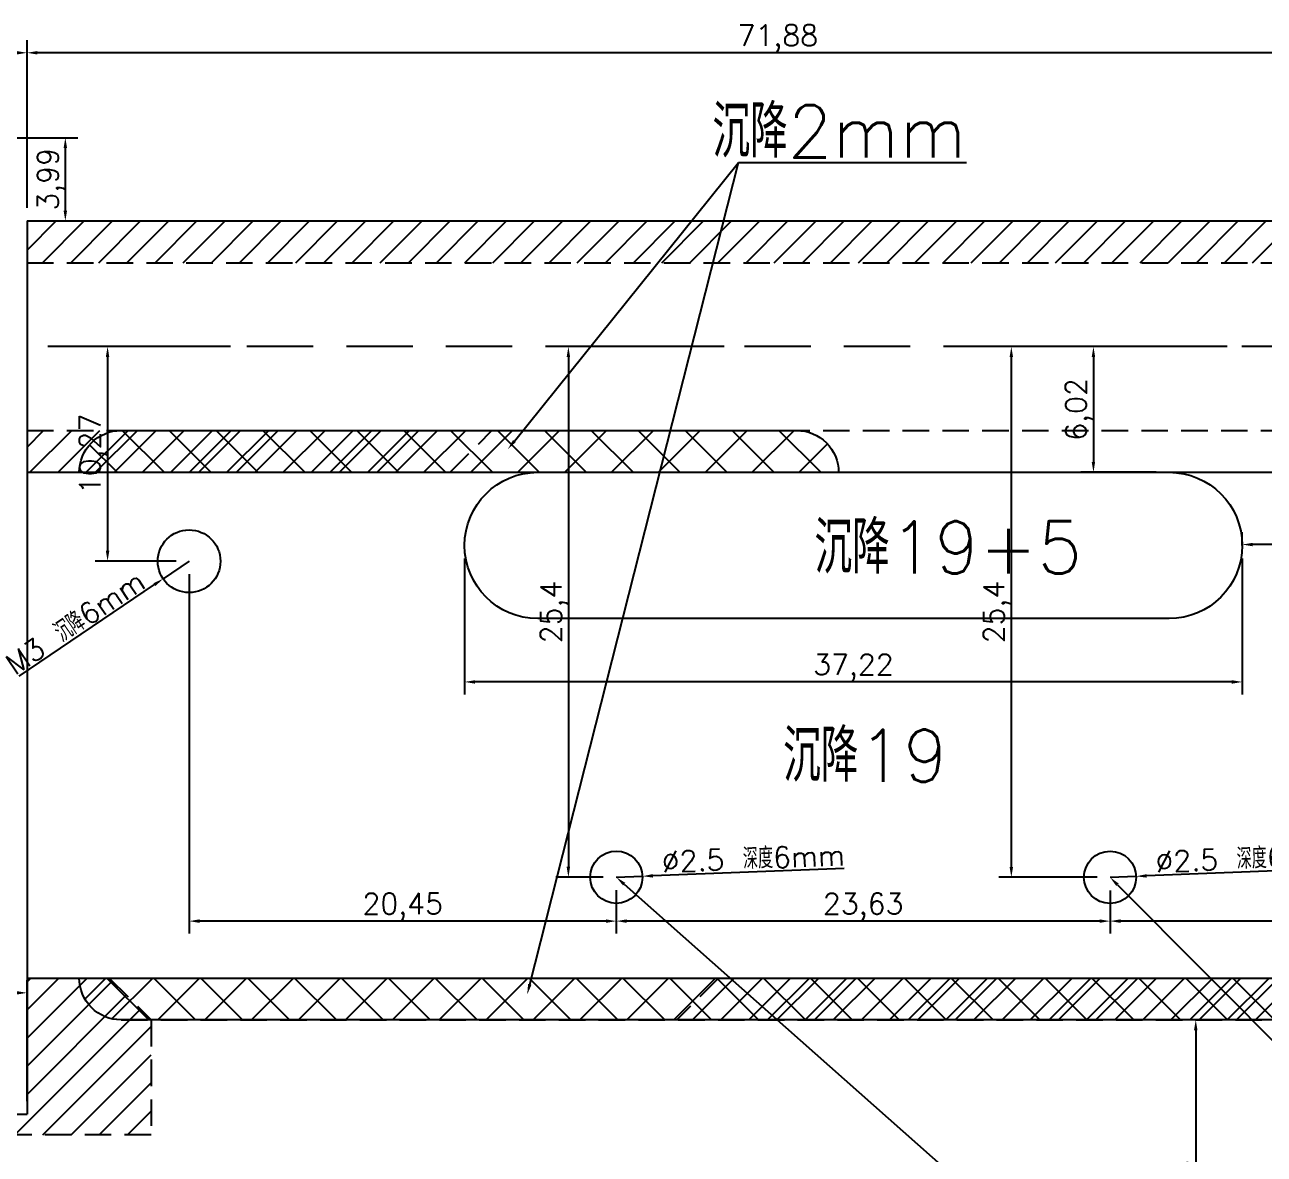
# Model space of a CAD drawing. Header units: millimetres. Extents: x 6817 to 15937, y -5221 to -164.
# Drawn here: x 9735.4 to 9794.8, y -333.4 to -279.3 of the extents above; entities that cross this region are included whole.
import ezdxf
from ezdxf import colors
from ezdxf.entities.mleader import LeaderData, LeaderLine
from ezdxf.math import Vec2, Vec3

# ---------------------------------------------------------------- set-up
doc = ezdxf.new("R2010")
doc.units = ezdxf.units.MM
doc.linetypes.add('HIDDEN', pattern=[9.525, 6.35, -3.175])
doc.layers.add('图层2', color=108, linetype='Continuous')
doc.styles.get("Standard").update_dxf_attribs({"font": 'txt', "bigfont": 'gbcbig.shx'})
doc.dimstyles.new('ISO-25', dxfattribs={"dimtxt": 1, "dimasz": 0.5, "dimexe": 0.6, "dimexo": 0.625, "dimgap": 0.1, "dimtad": 1, "dimtxsty": 'Standard', "dimcen": 2.5, "dimadec": 0, "dimazin": 0, "dimtfac": 1, "dimtmove": 0, "dimatfit": 3, "dimfxl": 0, "dimarcsym": 0})

# ---------------------------------------------------------------- blocks, each defined once
blk = doc.blocks.new('*D1292')
at = {"layer": 'Defpoints', "color": 0, "linetype": 'ByBlock', "transparency": 16777216}
for p in [(9731.375, -325.641), (9731.375, -327.217), (9735.545, -331.451)]:
    blk.add_point(p, dxfattribs=at)
at = {"layer": '图层2', "color": 0, "linetype": 'ByBlock', "lineweight": -2, "transparency": 16777216}
for p, q in [((9731.375, -326.592), (9731.375, -325.041)), ((9735.545, -330.826), (9735.545, -325.041)), ((9735.045, -325.641), (9731.875, -325.641))]:
    blk.add_line(p, q, dxfattribs=at)
at = {"layer": '图层2', "color": 0, "linetype": 'ByBlock', "transparency": 16777216}
for points in [[(9731.875, -325.558), (9731.875, -325.724), (9731.375, -325.641)], [(9735.045, -325.558), (9735.045, -325.724), (9735.545, -325.641)]]:
    blk.add_solid(points, dxfattribs=at)
at = {"layer": '图层2', "color": 0, "linetype": 'ByBlock', "transparency": 16777216, "insert": (9733.46, -324.958), "char_height": 1, "attachment_point": 5}
blk.add_mtext('4,17', dxfattribs=at)
blk = doc.blocks.new('*D1310')
at = {"layer": 'Defpoints', "color": 0, "linetype": 'ByBlock', "transparency": 16777216}
for p in [(9794.573, -326.936), (9791.485, -342.936), (9794.573, -342.936)]:
    blk.add_point(p, dxfattribs=at)
at = {"layer": '图层2', "color": 0, "linetype": 'ByBlock', "lineweight": -2, "transparency": 16777216}
for p, q in [((9793.948, -326.936), (9790.885, -326.936)), ((9791.485, -327.436), (9791.485, -342.436)), ((9793.948, -342.936), (9790.885, -342.936))]:
    blk.add_line(p, q, dxfattribs=at)
at = {"layer": '图层2', "color": 0, "linetype": 'ByBlock', "transparency": 16777216}
for points in [[(9791.402, -327.436), (9791.568, -327.436), (9791.485, -326.936)], [(9791.402, -342.436), (9791.568, -342.436), (9791.485, -342.936)]]:
    blk.add_solid(points, dxfattribs=at)
at = {"layer": '图层2', "color": 0, "linetype": 'ByBlock', "transparency": 16777216, "insert": (9790.885, -334.936), "char_height": 1, "attachment_point": 5, "rotation": 90}
blk.add_mtext('%%C16', dxfattribs=at)
blk = doc.blocks.new('*D1317')
at = {"layer": 'Defpoints', "color": 0, "linetype": 'ByBlock', "transparency": 16777216}
for p in [(9756.489, -304.227), (9793.712, -304.227), (9756.489, -310.761)]:
    blk.add_point(p, dxfattribs=at)
at = {"layer": '图层2', "color": 0, "linetype": 'ByBlock', "lineweight": -2, "transparency": 16777216}
for p, q in [((9756.489, -304.852), (9756.489, -311.361)), ((9793.712, -304.852), (9793.712, -311.361)), ((9793.212, -310.761), (9756.989, -310.761))]:
    blk.add_line(p, q, dxfattribs=at)
at = {"layer": '图层2', "color": 0, "linetype": 'ByBlock', "transparency": 16777216}
for points in [[(9756.989, -310.678), (9756.989, -310.845), (9756.489, -310.761)], [(9793.212, -310.678), (9793.212, -310.845), (9793.712, -310.761)]]:
    blk.add_solid(points, dxfattribs=at)
at = {"layer": '图层2', "color": 0, "linetype": 'ByBlock', "transparency": 16777216, "insert": (9775.101, -310.078), "char_height": 1, "attachment_point": 5}
blk.add_mtext('37,22', dxfattribs=at)
blk = doc.blocks.new('*D782')
at = {"layer": 'Defpoints', "color": 0, "linetype": 'ByBlock', "transparency": 16777216}
for p in [(9793.712, -304.185), (9793.712, -304.852), (9815.545, -307.727)]:
    blk.add_point(p, dxfattribs=at)
at = {"layer": '图层2', "color": 0, "linetype": 'ByBlock', "lineweight": -2, "transparency": 16777216}
for p, q in [((9793.712, -304.227), (9793.712, -303.585)), ((9815.545, -307.102), (9815.545, -303.585)), ((9815.045, -304.185), (9794.212, -304.185))]:
    blk.add_line(p, q, dxfattribs=at)
at = {"layer": '图层2', "color": 0, "linetype": 'ByBlock', "transparency": 16777216}
for points in [[(9794.212, -304.102), (9794.212, -304.269), (9793.712, -304.185)], [(9815.045, -304.102), (9815.045, -304.269), (9815.545, -304.185)]]:
    blk.add_solid(points, dxfattribs=at)
at = {"layer": '图层2', "color": 0, "linetype": 'ByBlock', "transparency": 16777216, "insert": (9804.629, -303.502), "char_height": 1, "attachment_point": 5}
blk.add_mtext('21,83', dxfattribs=at)
blk = doc.blocks.new('*D1322')
at = {"layer": 'Defpoints', "color": 0, "linetype": 'ByBlock', "transparency": 16777216}
for p in [(9735.545, -280.647), (9735.545, -288.697), (9807.423, -290.697)]:
    blk.add_point(p, dxfattribs=at)
at = {"layer": '图层2', "color": 0, "linetype": 'ByBlock', "lineweight": -2, "transparency": 16777216}
for p, q in [((9735.545, -288.072), (9735.545, -280.047)), ((9807.423, -290.072), (9807.423, -280.047)), ((9806.923, -280.647), (9736.045, -280.647))]:
    blk.add_line(p, q, dxfattribs=at)
at = {"layer": '图层2', "color": 0, "linetype": 'ByBlock', "transparency": 16777216}
for points in [[(9736.045, -280.564), (9736.045, -280.731), (9735.545, -280.647)], [(9806.923, -280.564), (9806.923, -280.731), (9807.423, -280.647)]]:
    blk.add_solid(points, dxfattribs=at)
at = {"layer": '图层2', "color": 0, "linetype": 'ByBlock', "transparency": 16777216, "insert": (9771.484, -279.964), "char_height": 1, "attachment_point": 5}
blk.add_mtext('71,88', dxfattribs=at)
blk = doc.blocks.new('*D783')
at = {"layer": 'Defpoints', "color": 0, "linetype": 'ByBlock', "transparency": 16777216}
for p in [(9721.745, -280.647), (9721.745, -284.712), (9735.545, -288.697)]:
    blk.add_point(p, dxfattribs=at)
at = {"layer": '图层2', "color": 0, "linetype": 'ByBlock', "lineweight": -2, "transparency": 16777216}
for p, q in [((9721.745, -284.087), (9721.745, -280.047)), ((9735.545, -288.072), (9735.545, -280.047)), ((9735.045, -280.647), (9722.245, -280.647))]:
    blk.add_line(p, q, dxfattribs=at)
at = {"layer": '图层2', "color": 0, "linetype": 'ByBlock', "transparency": 16777216}
for points in [[(9722.245, -280.564), (9722.245, -280.731), (9721.745, -280.647)], [(9735.045, -280.564), (9735.045, -280.731), (9735.545, -280.647)]]:
    blk.add_solid(points, dxfattribs=at)
at = {"layer": '图层2', "color": 0, "linetype": 'ByBlock', "transparency": 16777216, "insert": (9728.645, -279.964), "char_height": 1, "attachment_point": 5}
blk.add_mtext('13,8', dxfattribs=at)
blk = doc.blocks.new('*D784')
at = {"layer": 'Defpoints', "color": 0, "linetype": 'ByBlock', "transparency": 16777216}
for p in [(9721.745, -284.712), (9737.38, -284.712), (9735.545, -288.697)]:
    blk.add_point(p, dxfattribs=at)
at = {"layer": '图层2', "color": 0, "linetype": 'ByBlock', "lineweight": -2, "transparency": 16777216}
for p, q in [((9722.37, -284.712), (9737.98, -284.712)), ((9737.38, -288.197), (9737.38, -285.212)), ((9736.17, -288.697), (9737.98, -288.697))]:
    blk.add_line(p, q, dxfattribs=at)
at = {"layer": '图层2', "color": 0, "linetype": 'ByBlock', "transparency": 16777216}
for points in [[(9737.296, -285.212), (9737.463, -285.212), (9737.38, -284.712)], [(9737.296, -288.197), (9737.463, -288.197), (9737.38, -288.697)]]:
    blk.add_solid(points, dxfattribs=at)
at = {"layer": '图层2', "color": 0, "linetype": 'ByBlock', "transparency": 16777216, "insert": (9736.696, -286.704), "char_height": 1, "attachment_point": 5, "rotation": 90}
blk.add_mtext('3,99', dxfattribs=at)
blk = doc.blocks.new('*D1323')
at = {"layer": 'Defpoints', "color": 0, "linetype": 'ByBlock', "transparency": 16777216}
for p in [(9735.545, -290.697), (9731.834, -298.727), (9735.545, -298.727)]:
    blk.add_point(p, dxfattribs=at)
at = {"layer": '图层2', "color": 0, "linetype": 'ByBlock', "lineweight": -2, "transparency": 16777216}
for p, q in [((9734.92, -290.697), (9731.234, -290.697)), ((9731.834, -291.197), (9731.834, -298.227)), ((9734.92, -298.727), (9731.234, -298.727))]:
    blk.add_line(p, q, dxfattribs=at)
at = {"layer": '图层2', "color": 0, "linetype": 'ByBlock', "transparency": 16777216}
for points in [[(9731.751, -291.197), (9731.918, -291.197), (9731.834, -290.697)], [(9731.751, -298.227), (9731.918, -298.227), (9731.834, -298.727)]]:
    blk.add_solid(points, dxfattribs=at)
at = {"layer": '图层2', "color": 0, "linetype": 'ByBlock', "transparency": 16777216, "insert": (9731.234, -294.712), "char_height": 1, "attachment_point": 5, "rotation": 90}
blk.add_mtext('%%C8.03', dxfattribs=at)
blk = doc.blocks.new('*D1328')
at = {"layer": 'Defpoints', "color": 0, "linetype": 'ByBlock', "transparency": 16777216}
for p in [(9793.616, -294.712), (9786.588, -300.727), (9790.212, -300.727)]:
    blk.add_point(p, dxfattribs=at)
at = {"layer": '图层2', "color": 0, "linetype": 'ByBlock', "lineweight": -2, "transparency": 16777216}
for p, q in [((9792.991, -294.712), (9785.988, -294.712)), ((9786.588, -295.212), (9786.588, -300.227)), ((9789.587, -300.727), (9785.988, -300.727))]:
    blk.add_line(p, q, dxfattribs=at)
at = {"layer": '图层2', "color": 0, "linetype": 'ByBlock', "transparency": 16777216}
for points in [[(9786.505, -295.212), (9786.671, -295.212), (9786.588, -294.712)], [(9786.505, -300.227), (9786.671, -300.227), (9786.588, -300.727)]]:
    blk.add_solid(points, dxfattribs=at)
at = {"layer": '图层2', "color": 0, "linetype": 'ByBlock', "transparency": 16777216, "insert": (9785.905, -297.719), "char_height": 1, "attachment_point": 5, "rotation": 90}
blk.add_mtext('6,02', dxfattribs=at)
blk = doc.blocks.new('*D787')
at = {"layer": 'Defpoints', "color": 0, "linetype": 'ByBlock', "transparency": 16777216}
for p in [(9789.903, -294.712), (9782.658, -320.113), (9787.385, -320.113)]:
    blk.add_point(p, dxfattribs=at)
at = {"layer": '图层2', "color": 0, "linetype": 'ByBlock', "lineweight": -2, "transparency": 16777216}
for p, q in [((9789.278, -294.712), (9782.058, -294.712)), ((9782.658, -295.212), (9782.658, -319.613)), ((9786.76, -320.113), (9782.058, -320.113))]:
    blk.add_line(p, q, dxfattribs=at)
at = {"layer": '图层2', "color": 0, "linetype": 'ByBlock', "transparency": 16777216}
for points in [[(9782.575, -295.212), (9782.742, -295.212), (9782.658, -294.712)], [(9782.575, -319.613), (9782.742, -319.613), (9782.658, -320.113)]]:
    blk.add_solid(points, dxfattribs=at)
at = {"layer": '图层2', "color": 0, "linetype": 'ByBlock', "transparency": 16777216, "insert": (9781.975, -307.412), "char_height": 1, "attachment_point": 5, "rotation": 90}
blk.add_mtext('25,4', dxfattribs=at)
blk = doc.blocks.new('*D1329')
at = {"layer": 'Defpoints', "color": 0, "linetype": 'ByBlock', "transparency": 16777216}
for p in [(9769.535, -294.712), (9761.457, -320.109), (9763.752, -320.109)]:
    blk.add_point(p, dxfattribs=at)
at = {"layer": '图层2', "color": 0, "linetype": 'ByBlock', "lineweight": -2, "transparency": 16777216}
for p, q in [((9768.91, -294.712), (9760.857, -294.712)), ((9761.457, -295.212), (9761.457, -319.609)), ((9763.127, -320.109), (9760.857, -320.109))]:
    blk.add_line(p, q, dxfattribs=at)
at = {"layer": '图层2', "color": 0, "linetype": 'ByBlock', "transparency": 16777216}
for points in [[(9761.373, -295.212), (9761.54, -295.212), (9761.457, -294.712)], [(9761.373, -319.609), (9761.54, -319.609), (9761.457, -320.109)]]:
    blk.add_solid(points, dxfattribs=at)
at = {"layer": '图层2', "color": 0, "linetype": 'ByBlock', "transparency": 16777216, "insert": (9760.773, -307.41), "char_height": 1, "attachment_point": 5, "rotation": 90}
blk.add_mtext('25,4', dxfattribs=at)
blk = doc.blocks.new('*D1330')
at = {"layer": 'Defpoints', "color": 0, "linetype": 'ByBlock', "transparency": 16777216}
for p in [(9787.385, -320.113), (9815.545, -320.527), (9787.385, -322.21)]:
    blk.add_point(p, dxfattribs=at)
at = {"layer": '图层2', "color": 0, "linetype": 'ByBlock', "lineweight": -2, "transparency": 16777216}
for p, q in [((9787.385, -320.738), (9787.385, -322.81)), ((9815.545, -321.152), (9815.545, -322.81)), ((9815.045, -322.21), (9787.885, -322.21))]:
    blk.add_line(p, q, dxfattribs=at)
at = {"layer": '图层2', "color": 0, "linetype": 'ByBlock', "transparency": 16777216}
for points in [[(9787.885, -322.126), (9787.885, -322.293), (9787.385, -322.21)], [(9815.045, -322.126), (9815.045, -322.293), (9815.545, -322.21)]]:
    blk.add_solid(points, dxfattribs=at)
at = {"layer": '图层2', "color": 0, "linetype": 'ByBlock', "transparency": 16777216, "insert": (9801.465, -321.526), "char_height": 1, "attachment_point": 5}
blk.add_mtext('28,16', dxfattribs=at)
blk = doc.blocks.new('*D788')
at = {"layer": 'Defpoints', "color": 0, "linetype": 'ByBlock', "transparency": 16777216}
for p in [(9763.752, -320.109), (9787.385, -320.113), (9763.752, -322.21)]:
    blk.add_point(p, dxfattribs=at)
at = {"layer": '图层2', "color": 0, "linetype": 'ByBlock', "lineweight": -2, "transparency": 16777216}
for p, q in [((9763.752, -320.734), (9763.752, -322.81)), ((9787.385, -320.738), (9787.385, -322.81)), ((9786.885, -322.21), (9764.252, -322.21))]:
    blk.add_line(p, q, dxfattribs=at)
at = {"layer": '图层2', "color": 0, "linetype": 'ByBlock', "transparency": 16777216}
for points in [[(9764.252, -322.126), (9764.252, -322.293), (9763.752, -322.21)], [(9786.885, -322.126), (9786.885, -322.293), (9787.385, -322.21)]]:
    blk.add_solid(points, dxfattribs=at)
at = {"layer": '图层2', "color": 0, "linetype": 'ByBlock', "transparency": 16777216, "insert": (9775.568, -321.526), "char_height": 1, "attachment_point": 5}
blk.add_mtext('23,63', dxfattribs=at)
blk = doc.blocks.new('*D1331')
at = {"layer": 'Defpoints', "color": 0, "linetype": 'ByBlock', "transparency": 16777216}
for p in [(9745.909, -294.712), (9739.401, -304.983), (9743.304, -304.983)]:
    blk.add_point(p, dxfattribs=at)
at = {"layer": '图层2', "color": 0, "linetype": 'ByBlock', "lineweight": -2, "transparency": 16777216}
for p, q in [((9745.284, -294.712), (9738.801, -294.712)), ((9739.401, -295.212), (9739.401, -304.483)), ((9742.679, -304.983), (9738.801, -304.983))]:
    blk.add_line(p, q, dxfattribs=at)
at = {"layer": '图层2', "color": 0, "linetype": 'ByBlock', "transparency": 16777216}
for points in [[(9739.317, -295.212), (9739.484, -295.212), (9739.401, -294.712)], [(9739.317, -304.483), (9739.484, -304.483), (9739.401, -304.983)]]:
    blk.add_solid(points, dxfattribs=at)
at = {"layer": '图层2', "color": 0, "linetype": 'ByBlock', "transparency": 16777216, "insert": (9738.717, -299.848), "char_height": 1, "attachment_point": 5, "rotation": 90}
blk.add_mtext('10,27', dxfattribs=at)
blk = doc.blocks.new('*D789')
at = {"layer": 'Defpoints', "color": 0, "linetype": 'ByBlock', "transparency": 16777216}
for p in [(9743.304, -304.983), (9763.752, -320.109), (9743.304, -322.21)]:
    blk.add_point(p, dxfattribs=at)
at = {"layer": '图层2', "color": 0, "linetype": 'ByBlock', "lineweight": -2, "transparency": 16777216}
for p, q in [((9743.304, -305.608), (9743.304, -322.81)), ((9763.752, -320.734), (9763.752, -322.81)), ((9763.252, -322.21), (9743.804, -322.21))]:
    blk.add_line(p, q, dxfattribs=at)
at = {"layer": '图层2', "color": 0, "linetype": 'ByBlock', "transparency": 16777216}
for points in [[(9743.804, -322.126), (9743.804, -322.293), (9743.304, -322.21)], [(9763.252, -322.126), (9763.252, -322.293), (9763.752, -322.21)]]:
    blk.add_solid(points, dxfattribs=at)
at = {"layer": '图层2', "color": 0, "linetype": 'ByBlock', "transparency": 16777216, "insert": (9753.528, -321.526), "char_height": 1, "attachment_point": 5}
blk.add_mtext('20,45', dxfattribs=at)
blk = doc.blocks.new('*D792')
at = {"layer": 'Defpoints', "color": 0, "linetype": 'ByBlock', "transparency": 16777216}
for p in [(9763.752, -320.109), (9765.001, -320.061)]:
    blk.add_point(p, dxfattribs=at)
at = {"layer": '图层2', "color": 0, "linetype": 'ByBlock', "lineweight": -2, "transparency": 16777216}
for p, q in [((9774.65, -319.689), (9765.5, -320.042)), ((9763.752, -320.109), (9765.001, -320.061))]:
    blk.add_line(p, q, dxfattribs=at)
at = {"layer": '图层2', "color": 0, "linetype": 'ByBlock', "transparency": 16777216}
blk.add_solid([(9765.497, -319.959), (9765.504, -320.125), (9765.001, -320.061)], dxfattribs=at)
at = {"layer": '图层2', "color": 0, "linetype": 'ByBlock', "transparency": 16777216, "insert": (9770.3, -319.207), "char_height": 1, "attachment_point": 5, "rotation": 2.20602}
blk.add_mtext('%%C2.5 深度6mm', dxfattribs=at)
blk = doc.blocks.new('*D793')
at = {"layer": 'Defpoints', "color": 0, "linetype": 'ByBlock', "transparency": 16777216}
for p in [(9787.385, -320.113), (9788.634, -320.065)]:
    blk.add_point(p, dxfattribs=at)
at = {"layer": '图层2', "color": 0, "linetype": 'ByBlock', "lineweight": -2, "transparency": 16777216}
for p, q in [((9798.283, -319.693), (9789.133, -320.045)), ((9787.385, -320.113), (9788.634, -320.065))]:
    blk.add_line(p, q, dxfattribs=at)
at = {"layer": '图层2', "color": 0, "linetype": 'ByBlock', "transparency": 16777216}
blk.add_solid([(9789.13, -319.962), (9789.137, -320.129), (9788.634, -320.065)], dxfattribs=at)
at = {"layer": '图层2', "color": 0, "linetype": 'ByBlock', "transparency": 16777216, "insert": (9793.933, -319.21), "char_height": 1, "attachment_point": 5, "rotation": 2.20602}
blk.add_mtext('%%C2.5 深度6mm', dxfattribs=at)
blk = doc.blocks.new('*D794')
at = {"layer": 'Defpoints', "color": 0, "linetype": 'ByBlock', "transparency": 16777216}
for p in [(9743.304, -304.983), (9742.061, -305.823)]:
    blk.add_point(p, dxfattribs=at)
at = {"layer": '图层2', "color": 0, "linetype": 'ByBlock', "lineweight": -2, "transparency": 16777216}
for p, q in [((9743.304, -304.983), (9742.061, -305.823)), ((9735.162, -310.479), (9741.646, -306.102))]:
    blk.add_line(p, q, dxfattribs=at)
at = {"layer": '图层2', "color": 0, "linetype": 'ByBlock', "transparency": 16777216}
blk.add_solid([(9741.6, -306.033), (9741.693, -306.171), (9742.061, -305.823)], dxfattribs=at)
at = {"layer": '图层2', "color": 0, "linetype": 'ByBlock', "transparency": 16777216, "insert": (9737.852, -307.919), "char_height": 1, "attachment_point": 5, "rotation": 34.01769}
blk.add_mtext('M3 沉降6mm', dxfattribs=at)
blk = doc.blocks.new('*D795')
at = {"layer": 'Defpoints', "color": 0, "linetype": 'ByBlock', "transparency": 16777216}
for p in [(9735.545, -288.697), (9728.597, -331.451), (9735.545, -331.451)]:
    blk.add_point(p, dxfattribs=at)
at = {"layer": '图层2', "color": 0, "linetype": 'ByBlock', "lineweight": -2, "transparency": 16777216}
for p, q in [((9734.92, -288.697), (9727.997, -288.697)), ((9728.597, -289.197), (9728.597, -330.951)), ((9734.92, -331.451), (9727.997, -331.451))]:
    blk.add_line(p, q, dxfattribs=at)
at = {"layer": '图层2', "color": 0, "linetype": 'ByBlock', "transparency": 16777216}
for points in [[(9728.514, -289.197), (9728.68, -289.197), (9728.597, -288.697)], [(9728.514, -330.951), (9728.68, -330.951), (9728.597, -331.451)]]:
    blk.add_solid(points, dxfattribs=at)
at = {"layer": '图层2', "color": 0, "linetype": 'ByBlock', "transparency": 16777216, "insert": (9727.914, -310.074), "char_height": 1, "attachment_point": 5, "rotation": 90}
blk.add_mtext('42,75', dxfattribs=at)

msp = doc.modelspace()

# ---------------------------------------------------------------- hatches: boundary and pattern name
at = {"layer": '图层2', "linetype": 'ByBlock'}
h = msp.add_hatch(dxfattribs=at)
h.set_pattern_fill('ANSI31', color=4, scale=0.3)
h.set_pattern_definition([(45, (8217.1897, 256.5624), (-0.6735192, 0.6735192), [])])
h.paths.add_polyline_path([(9735.545, -288.697), (9810.045, -288.697), (9810.045, -294.712), (9807.423, -294.712), (9807.423, -290.697), (9735.545, -290.697)])
h.paths.add_polyline_path([(9800.769, -298.727), (9807.423, -298.727), (9807.423, -294.712), (9810.045, -294.712), (9810.045, -300.727), (9802.769, -300.727)])
h.paths.add_polyline_path([(9813.045, -294.712), (9815.545, -294.712), (9815.545, -300.727), (9813.045, -300.727)])
h.paths.add_polyline_path([(9813.045, -288.697), (9815.545, -288.697), (9815.545, -294.712), (9813.045, -294.712)])
edge = h.paths.add_edge_path()
edge.add_line((9735.545, -298.727), (9740.045, -298.727))
edge.add_arc((9740.045, -300.727), 2, 450, 540)
edge.add_line((9738.045, -300.727), (9735.545, -300.727))
edge.add_line((9735.545, -300.727), (9735.545, -298.727))
edge = h.paths.add_edge_path()
edge.add_line((9740.045, -298.727), (9757.8, -298.727))
edge.add_line((9757.8, -298.727), (9755.8, -300.727))
edge.add_line((9755.8, -300.727), (9738.045, -300.727))
edge.add_arc((9740.045, -300.727), 2, 450, 540, ccw=False)
edge = h.paths.add_edge_path()
edge.add_line((9804.526, -311.726), (9804.526, -307.727))
edge.add_line((9804.526, -307.727), (9810.045, -307.727))
edge.add_line((9810.045, -307.727), (9810.045, -311.697))
edge.add_line((9810.045, -311.697), (9811.045, -311.697))
edge.add_line((9811.045, -311.697), (9811.045, -324.936))
edge.add_arc((9809.045, -324.936), 2, 319.4584, 360, ccw=False)
edge.add_line((9810.565, -326.236), (9796.245, -326.236))
edge.add_line((9796.245, -326.236), (9795.545, -326.936))
edge.add_line((9795.545, -326.936), (9766.644, -326.936))
edge.add_line((9766.644, -326.936), (9768.644, -324.936))
edge.add_line((9768.644, -324.936), (9805.676, -324.936))
edge.add_arc((9805.676, -321.568), 3.368, 270, 360)
edge.add_line((9809.045, -321.568), (9809.045, -315.925))
edge.add_arc((9806.519, -315.925), 2.526, 360, 454.82174)
edge.add_arc((9806.21, -311.726), 1.684, 180, 273.27147, ccw=False)
edge = h.paths.add_edge_path(flags=16)
edge.add_arc((9806.21, -311.726), 1.034, 180, 540, ccw=False)
edge = h.paths.add_edge_path(flags=17)
edge.add_line((9738.045, -324.936), (9739.483, -324.936))
edge.add_line((9739.483, -324.936), (9741.483, -326.936))
edge.add_line((9741.483, -326.936), (9740.045, -326.936))
edge.add_arc((9740.045, -324.936), 2, 180, 270, ccw=False)
edge = h.paths.add_edge_path()
edge.add_line((9735.545, -324.936), (9738.045, -324.936))
edge.add_arc((9740.045, -324.936), 2, 540, 630)
edge.add_line((9740.045, -326.936), (9741.483, -326.936))
edge.add_line((9741.483, -326.936), (9741.483, -332.436))
edge.add_line((9741.483, -332.436), (9732.875, -332.436))
edge.add_line((9732.875, -332.436), (9732.875, -331.451))
edge.add_line((9732.875, -331.451), (9735.545, -331.451))
edge.add_line((9735.545, -331.451), (9735.545, -324.936))
h.paths.add_polyline_path([(9733.875, -339.951), (9732.875, -339.951), (9732.875, -337.436), (9741.483, -337.436), (9741.483, -342.936), (9747.926, -342.936), (9747.926, -344.936), (9743.433, -344.936), (9743.433, -350.317), (9740.989, -350.317), (9740.989, -345.817), (9740.489, -345.317), (9738.489, -345.317), (9737.989, -345.817), (9737.989, -350.317), (9733.875, -350.317)])
h.paths.add_polyline_path([(9788.736, -342.936), (9795.545, -342.936), (9796.245, -343.636), (9815.545, -343.636), (9815.545, -346.949), (9794.952, -346.949), (9794.952, -360.423), (9792.952, -360.423), (9792.952, -344.936), (9788.736, -344.936)])
h.paths.add_polyline_path([(9734.375, -350.923), (9733.875, -350.423), (9733.875, -350.317), (9735.545, -350.317), (9735.545, -360.423), (9734.375, -360.423)])
h.paths.add_polyline_path([(9720.745, -344.936), (9720.745, -337.436), (9729.875, -337.436), (9729.875, -339.951), (9728.875, -339.951), (9728.875, -350.317), (9727.858, -350.317), (9727.858, -360.423), (9721.745, -360.423), (9711.145, -358.131), (9711.145, -344.936)])
h.paths.add_polyline_path([(9691.745, -315.936), (9705.895, -315.936), (9705.895, -324.936), (9691.745, -324.936)])
h.paths.add_polyline_path([(9710.395, -315.936), (9721.745, -315.936), (9721.745, -331.451), (9729.875, -331.451), (9729.875, -332.436), (9720.745, -332.436), (9720.745, -324.936), (9710.395, -324.936)])
h.paths.add_polyline_path([(9710.395, -300.712), (9721.745, -300.712), (9721.745, -315.936), (9710.395, -315.936)])
h.paths.add_polyline_path([(9691.745, -302.712), (9703.445, -302.712), (9703.445, -300.912), (9703.645, -300.712), (9705.895, -300.712), (9705.895, -315.936), (9691.745, -315.936)])
h.paths.add_polyline_path([(9711.245, -284.712), (9721.745, -284.712), (9721.745, -288.712), (9711.245, -288.712)])
h.paths.add_polyline_path([(9703.445, -286.712), (9691.745, -286.712), (9691.745, -284.712), (9711.245, -284.712), (9711.245, -288.712), (9703.645, -288.712), (9703.445, -288.512)])
edge = h.paths.add_edge_path()
edge.add_line((9813.045, -311.697), (9813.045, -307.727))
edge.add_line((9813.045, -307.727), (9815.545, -307.727))
edge.add_line((9815.545, -307.727), (9815.545, -326.236))
edge.add_line((9815.545, -326.236), (9810.565, -326.236))
edge.add_arc((9809.045, -324.936), 2, 319.4584, 360)
edge.add_line((9811.045, -324.936), (9811.045, -311.697))
edge.add_line((9811.045, -311.697), (9813.045, -311.697))
h.paths.add_polyline_path([(9694.345, -344.936), (9694.345, -354.499), (9691.745, -353.936), (9691.745, -344.936)])
h.paths.add_polyline_path([(9699.345, -355.58), (9699.345, -344.936), (9705.145, -344.936), (9705.145, -356.834)])
h = msp.add_hatch(dxfattribs=at)
h.set_pattern_fill('ANSI37', color=62, scale=0.5)
h.set_pattern_definition([(45, (8217.1897, 256.5624), (-1.122532, 1.122532), []), (135, (8217.1897, 256.5624), (-1.122532, -1.122532), [])])
h.paths.add_polyline_path([(9810.045, -307.727), (9811.045, -307.727), (9811.045, -311.697), (9810.045, -311.697)], flags=17)
h.paths.add_polyline_path([(9804.526, -307.727), (9810.045, -307.727), (9810.045, -311.697), (9811.045, -311.697), (9811.045, -324.936, -0.178765), (9810.565, -326.236), (9796.245, -326.236), (9795.545, -326.936), (9766.644, -326.936), (9768.644, -324.936), (9805.676, -324.936, 0.414214), (9809.045, -321.568), (9809.045, -315.925, 0.439082), (9806.306, -313.407, -0.431038), (9804.526, -311.726)])
h.paths.add_polyline_path([(9805.176, -311.726, 1), (9807.244, -311.726, 1)], flags=16)
h.paths.add_polyline_path([(9739.483, -324.936), (9768.644, -324.936), (9766.644, -326.936), (9741.483, -326.936)])
h.paths.add_polyline_path([(9738.045, -324.936), (9739.483, -324.936), (9741.483, -326.936), (9740.045, -326.936, -0.414214)])
h.paths.add_polyline_path([(9740.045, -298.727), (9757.8, -298.727), (9755.8, -300.727), (9738.045, -300.727, -0.414214)])
h.paths.add_polyline_path([(9757.8, -298.727), (9772.39, -298.727, -0.414214), (9774.39, -300.727), (9759.989, -300.727), (9755.8, -300.727)])

# ---------------------------------------------------------------- linework, layer by layer
at = {"layer": '图层2', "color": 2, "linetype": 'ByBlock'}
for p, q in [((9735.545, -288.697), (9735.545, -331.451)), ((9735.545, -288.697), (9815.545, -288.697)), ((9735.545, -300.727), (9815.545, -300.727)), ((9759.828, -300.727), (9759.828, -300.727)), ((9735.545, -324.936), (9805.676, -324.936)), ((9721.745, -331.451), (9735.545, -331.451))]:
    msp.add_line(p, q, dxfattribs=at)
at = {"layer": '图层2', "color": 1, "linetype": 'HIDDEN', "ltscale": 0.2}
for p, q in [((9735.545, -290.697), (9807.423, -290.697)), ((9735.545, -298.727), (9807.423, -298.727)), ((9755.8, -300.727), (9757.8, -298.727)), ((9739.483, -324.936), (9741.483, -326.936)), ((9768.644, -324.936), (9766.644, -326.936)), ((9740.045, -326.936), (9815.545, -326.936)), ((9741.483, -326.936), (9741.483, -332.436)), ((9741.483, -332.436), (9720.745, -332.436))]:
    msp.add_line(p, q, dxfattribs=at)
at = {"layer": '图层2', "color": 3, "linetype": 'HIDDEN', "ltscale": 0.5}
msp.add_line((9877.832, -294.712), (9617.028, -294.712), dxfattribs=at)
at = {"layer": '图层2', "color": 62, "linetype": 'ByBlock'}
for points in [[(9738.045, -300.727, -0.414214), (9740.045, -298.727), (9772.39, -298.727, -0.414214), (9774.39, -300.727)], [(9811.045, -307.727), (9811.045, -324.936, -0.414214), (9809.045, -326.936), (9740.045, -326.936, -0.414214), (9738.045, -324.936)]]:
    msp.add_lwpolyline(points, format="xyb", dxfattribs=at)
at = {"layer": '图层2', "color": 1, "linetype": 'ByBlock'}
msp.add_lwpolyline([(9790.212, -307.727), (9759.989, -307.727, -1), (9759.989, -300.727), (9790.212, -300.727, -1)], format="xyb", close=True, dxfattribs=at)
for centre, radius in [((9743.304, -304.983), 1.5), ((9763.752, -320.109), 1.25), ((9787.385, -320.113), 1.25)]:
    msp.add_circle(centre, radius, dxfattribs=at)

# ---------------------------------------------------------------- texts
at = {"layer": '图层2', "color": 6, "linetype": 'ByBlock', "char_height": 2.5, "attachment_point": 3}
for s, insert in [('沉降2mm', (9780.525, -283.16)), ('沉降19+5', (9786.053, -303.073)), ('沉降19', (9779.625, -313.041))]:
    msp.add_mtext_dynamic_manual_height_columns(s, width=15.45396, gutter_width=12.5, heights=[0], dxfattribs=dict(at, insert=insert))

# ---------------------------------------------------------------- dimensions: what is measured, and where the dimension line sits
at = {"layer": '图层2', "color": 6, "linetype": 'ByBlock'}
for base, p1, p2, angle, picture, middle in [((9721.745, -280.647), (9735.545, -288.697), (9721.745, -284.712), 180, '*D783', (9728.645, -279.964)), ((9735.545, -280.647), (9807.423, -290.697), (9735.545, -288.697), 180, '*D1322', (9771.484, -279.964)), ((9737.379824592, -284.711685414), (9735.545396347, -288.696685414), (9721.745396347, -284.711685414), 90, '*D784', (9736.696491259, -286.704185414)), ((9728.597, -331.451), (9735.545, -288.697), (9735.545, -331.451), 90, '*D795', (9727.914, -310.074)), ((9739.401, -304.983), (9745.909, -294.712), (9743.304, -304.983), 90, '*D1331', (9738.717, -299.848)), ((9761.457, -320.109), (9769.535, -294.712), (9763.752, -320.109), 90, '*D1329', (9760.773, -307.41)), ((9782.658, -320.113), (9789.903, -294.712), (9787.385, -320.113), 90, '*D787', (9781.975, -307.412)), ((9786.588076726, -300.726685414), (9793.616032063, -294.711685414), (9790.212163784, -300.726685414), 90, '*D1328', (9785.904743393, -297.719185414)), ((9793.712, -304.185), (9815.545, -307.727), (9793.712, -304.852), 180, '*D782', (9804.629, -303.502)), ((9756.489, -310.761), (9793.712, -304.227), (9756.489, -304.227), 180, '*D1317', (9775.101, -310.078)), ((9743.304, -322.21), (9763.752, -320.109), (9743.304, -304.983), 180, '*D789', (9753.528, -321.526)), ((9763.752, -322.21), (9787.385, -320.113), (9763.752, -320.109), 180, '*D788', (9775.568, -321.526)), ((9787.385, -322.21), (9815.545, -320.527), (9787.385, -320.113), 180, '*D1330', (9801.465, -321.526)), ((9731.375, -325.641), (9735.545, -331.451), (9731.375, -327.217), 180, '*D1292', (9733.46, -324.958))]:
    dim = msp.add_linear_dim(base=base, p1=p1, p2=p2, angle=angle, dimstyle='ISO-25', dxfattribs=at)
    dim.commit()
    dim.dimension.update_dxf_attribs({"geometry": picture, "text_midpoint": middle})
for base, p1, p2, text, picture, middle in [((9731.834, -298.727), (9735.545, -290.697), (9735.545, -298.727), '%%C8.03', '*D1323', (9731.234, -294.712)), ((9791.485, -342.936), (9794.573, -326.936), (9794.573, -342.936), '%%C16', '*D1310', (9790.885, -334.936))]:
    dim = msp.add_linear_dim(base=base, p1=p1, p2=p2, angle=90, text=text, dimstyle='ISO-25', dxfattribs=at)
    dim.commit()
    dim.dimension.update_dxf_attribs({"geometry": picture, "text_midpoint": middle})
for center, mpoint, text, picture, middle in [((9743.304, -304.983), (9742.061, -305.823), 'M3 沉降6mm', '*D794', (9737.852, -307.919)), ((9763.752, -320.109), (9765.001, -320.061), '%%C2.5 深度6mm', '*D792', (9770.3, -319.207)), ((9787.385, -320.113), (9788.634, -320.065), '%%C2.5 深度6mm', '*D793', (9793.933, -319.21))]:
    dim = msp.add_radius_dim(center=center, mpoint=mpoint, text=text, dimstyle='ISO-25', dxfattribs=at)
    dim.commit()
    dim.dimension.update_dxf_attribs({"geometry": picture, "text_midpoint": middle})

# ---------------------------------------------------------------- leaders
ml = msp.add_multileader_mtext('Standard', dxfattribs=at)
ml.set_content('', color=6)
ml.set_leader_properties()
ml.build(insert=Vec2(0, 0))
ml.multileader.update_dxf_attribs({"text_right_attachment_type": 6, "dogleg_length": 0.36, "arrow_head_size": 0.5})
ctx = ml.context
ctx.base_point, ctx.char_height, ctx.arrow_head_size, ctx.plane_origin = Vec3(9780.151, -285.901), 1.2, 0.5, Vec3(9758.558, -299.623)
ctx.right_attachment = 6
notes = []
notes.append((ctx, [(0, (1, 1, 0), (9779.791, -285.901), (1, 0), 0.36, [(0, [(9758.558, -299.623), (9769.596, -285.901)], 0, [])])]))
ctx.mtext.insert, ctx.mtext.flow_direction = Vec3(9782.151, -285.301), 5
ml = msp.add_multileader_mtext('Standard', dxfattribs=at)
ml.set_content('', color=6)
ml.set_leader_properties()
ml.build(insert=Vec2(0, 0))
ml.multileader.update_dxf_attribs({"text_right_attachment_type": 6, "dogleg_length": 0.36, "arrow_head_size": 0.5})
ctx = ml.context
ctx.base_point, ctx.char_height, ctx.arrow_head_size, ctx.plane_origin = Vec3(9780.511, -285.901), 1.2, 0.5, Vec3(9759.485, -325.726)
ctx.right_attachment = 6
notes.append((ctx, [(0, (1, 1, 0), (9780.151, -285.901), (1, 0), 0.36, [(0, [(9759.485, -325.726), (9769.596, -285.901)], 0, [])])]))
ctx.mtext.insert, ctx.mtext.flow_direction = Vec3(9782.511, -285.301), 5
ml = msp.add_multileader_mtext('Standard', dxfattribs=at)
ml.set_content('', color=6)
ml.set_leader_properties()
ml.build(insert=Vec2(0, 0))
ml.multileader.update_dxf_attribs({"text_right_attachment_type": 6, "dogleg_length": 0.36, "arrow_head_size": 0.5})
ctx = ml.context
ctx.base_point, ctx.char_height, ctx.arrow_head_size, ctx.plane_origin = Vec3(9873.546, -406.58), 1.2, 0.5, Vec3(9763.752, -320.109)
ctx.right_attachment = 6
notes.append((ctx, [(0, (1, 1, 0), (9873.186, -406.58), (1, 0), 0.36, [(0, [(9763.752, -320.109), (9861.381, -406.58)], 0, [])])]))
ctx.mtext.insert, ctx.mtext.flow_direction = Vec3(9875.546, -405.98), 5
ml = msp.add_multileader_mtext('Standard', dxfattribs=at)
ml.set_content('', color=6)
ml.set_leader_properties()
ml.build(insert=Vec2(0, 0))
ml.multileader.update_dxf_attribs({"text_right_attachment_type": 6, "dogleg_length": 0.36, "arrow_head_size": 0.5})
ctx = ml.context
ctx.base_point, ctx.char_height, ctx.arrow_head_size, ctx.plane_origin = Vec3(9871.027, -394.525), 1.2, 0.5, Vec3(9787.385, -320.113)
ctx.right_attachment = 6
notes.append((ctx, [(0, (1, 1, 0), (9870.667, -394.525), (1, 0), 0.36, [(0, [(9787.385, -320.113), (9861.408, -394.525)], 0, [])])]))
ctx.mtext.insert, ctx.mtext.flow_direction = Vec3(9873.027, -393.925), 5
for ctx, leaders in notes:
    for number, flags, end, landing, length, lines in leaders:
        leader = LeaderData()
        leader.index, (leader.has_last_leader_line, leader.has_dogleg_vector, leader.attachment_direction) = number, flags
        leader.last_leader_point, leader.dogleg_vector, leader.dogleg_length = Vec3(end), Vec3(landing), length
        for number, points, colour, breaks in lines:
            line = LeaderLine()
            line.index, line.vertices, line.color, line.breaks = number, Vec3.list(points), colors.encode_raw_color(colour), breaks
            leader.lines.append(line)
        ctx.leaders.append(leader)

doc.saveas('drawing.dxf')
